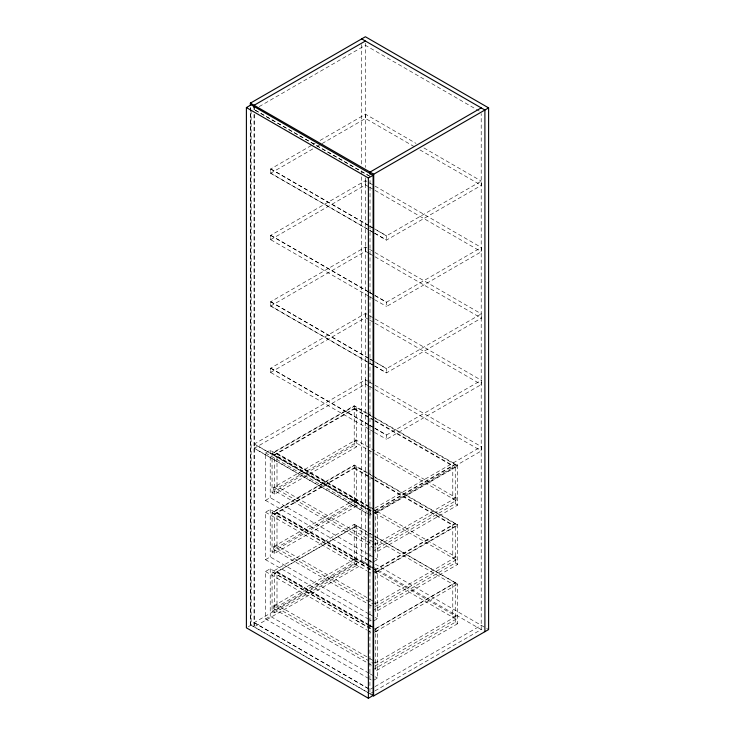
<?xml version="1.0" encoding="UTF-8"?>
<svg xmlns="http://www.w3.org/2000/svg" width="735" height="735" viewBox="0 0 735 735"><rect width="100%" height="100%" fill="white"/><g stroke="black" fill="none" stroke-linecap="round" stroke-linejoin="round"><path stroke-width="0.55" stroke-dasharray="3.67 2.76" d="M259.17 106.612L365.387 45.285L479.22 111.013M368.639 229.844L270.636 173.258L270.636 168.995L312.21 144.988M313.202 144.418L315.168 143.279M320.111 140.431L365.506 114.219L415.992 143.362M270.636 173.258L316.16 146.982M317.143 146.412L321.094 144.124M322.077 143.555L365.506 118.482L414.016 146.495M368.759 296.168L270.636 239.656L270.636 235.384L365.506 180.608L368.474 182.326M270.636 239.656L365.506 184.88L368.474 186.598M368.639 362.631L270.636 306.054L270.636 301.782L365.506 247.006L368.474 248.724M374.574 233.271L386.454 240.125L481.324 185.358L481.324 181.086L386.454 235.862L374.574 228.998M270.636 306.054L365.506 251.278L368.474 252.987M368.759 428.955L270.636 372.443L270.636 368.18L365.506 313.404L368.474 315.113M374.703 295.323L386.573 302.186L386.454 306.523L481.324 251.747L481.324 247.484L386.454 302.25L374.574 295.396M270.636 372.443L365.506 317.667L368.474 319.385M368.474 381.511L365.506 379.793L254.209 444.059L370.027 510.926L374.124 508.556M374.574 366.058L386.454 372.921L481.324 318.145L481.324 313.873L386.454 368.648L374.574 361.795M368.474 385.783L365.506 384.065L254.209 448.322L370.027 515.189L374.124 512.828M368.722 559.969L265.5 500.37L265.5 452.944L270.223 450.224L366.499 505.809M274.541 494.205L274.541 454.607L356.677 407.181L356.677 446.779L274.541 494.205L272.069 492.781L272.069 453.183L354.215 405.757L366.535 412.877M274.541 455.084L356.677 407.659M373.931 548.034L273.714 490.171L273.714 487.333L355.859 439.907L456.067 497.76L456.067 500.608L374.914 547.465M274.541 487.801L277.003 486.386L368.667 539.306M356.677 440.384L354.215 441.799L373.931 453.183M273.714 490.171L355.859 442.755L355.859 439.907M272.069 492.781L354.215 445.364L356.677 446.779M265.5 500.37L270.223 497.641L368.483 554.374M374.703 428.11L386.573 434.973L386.454 439.31L481.324 384.534L481.324 380.271L386.454 435.046L374.574 428.183M368.722 619.247L265.5 559.657L265.5 512.231L270.223 509.502L366.499 565.086M274.541 553.492L274.541 513.884L356.677 466.468L356.677 506.066L274.541 553.492L272.069 552.068L272.069 512.47L354.215 465.044L366.535 472.155M274.541 514.362L356.677 466.936M273.714 546.61L355.859 499.184L355.859 502.033L273.714 549.458L273.714 546.61L373.104 603.995L375.567 602.571M274.541 547.088L277.003 545.664L368.667 598.584M354.215 501.086L356.677 499.662M272.069 552.068L354.215 504.642L356.677 506.066M265.5 559.657L270.223 556.928L368.483 613.661M375.116 507.986L481.324 446.659L481.324 450.932L375.116 512.258M368.722 678.534L265.5 618.934L265.5 571.508L270.223 568.78L366.499 624.364M375.089 510.843L455.25 464.566M366.535 531.433L354.215 524.321L272.069 571.885L366.205 626.238M375.567 510.09L375.567 552.536L457.712 505.11L457.712 465.512L375.567 512.938L373.104 511.514L455.25 464.088L455.25 503.695L373.104 551.112M374.584 513.747L377.423 512.111L377.423 559.537L372.691 562.257L369.714 560.539M375.567 513.416L457.712 465.99L367.518 413.915M274.541 573.309L356.677 525.883M375.567 543.294L373.104 544.718L273.714 487.333M455.25 497.292L452.788 498.716L452.788 465.512L374.914 420.558M374.914 544.617L456.067 497.76M273.714 605.888L355.859 558.471L355.859 561.31L273.714 608.736L273.714 605.888L373.104 663.273L375.567 661.849M274.541 606.366L277.003 604.942L368.667 657.871M354.215 560.364L356.677 558.94M272.069 611.345L354.215 563.92L356.677 565.344L356.677 525.745L274.541 573.171L274.541 612.769L272.069 611.345L272.069 571.747L366.205 626.091M250.387 107.733L250.387 624.814L365.387 558.416L368.364 560.143M248.292 626.734L251.122 625.099L251.122 109.432M274.541 612.769L356.677 565.344M265.5 618.934L270.223 616.206L368.483 672.938M375.089 570.13L455.25 523.844M375.567 569.377L375.567 611.823L457.712 564.397L457.712 524.799L375.567 572.216L373.104 570.801L455.25 523.375L455.25 562.973L373.104 610.399M374.584 573.024L377.423 571.389L377.423 618.815L372.691 621.544L369.714 619.825M375.567 572.694L457.712 525.268L367.518 473.202M455.25 556.57L452.788 557.994L452.788 524.799L374.914 479.836M374.914 603.894L456.067 557.047L456.067 559.886L374.914 606.742M375.089 629.077L455.25 582.8M375.567 631.641L457.712 584.077L367.518 532.002M374.584 632.302L377.423 630.667L377.423 678.093L372.691 680.821L369.714 679.103M455.25 615.847L452.788 617.271L452.788 584.077M374.914 663.181L456.067 616.325L456.067 619.173L374.914 666.02M373.104 669.677L455.25 622.251L457.712 623.675L457.712 584.077M457.712 623.675L375.567 671.101L375.567 628.655M373.996 687.188L369.907 689.549L254.08 622.683M374.988 686.609L481.204 625.292M373.996 691.451L369.907 693.812L370.027 178.954M374.988 690.882L481.204 629.555L481.204 113.622M423.911 147.937L481.324 181.086M419.951 149.922L481.324 185.358M370.027 176.345L254.08 109.543L369.907 176.409M369.466 182.896L481.324 247.484M369.466 187.168L481.324 251.747M368.759 225.498L270.756 168.921L270.756 173.194L368.759 229.77M369.751 226.077L373.711 228.355M374.703 228.934L386.573 235.788L386.454 240.125M270.636 168.995L368.639 225.571M369.622 226.141L373.582 228.429M369.751 230.34L373.711 232.627M374.703 233.197L386.573 240.06M369.622 230.413L373.582 232.701M369.466 249.294L481.324 313.873M369.466 253.557L481.324 318.145M368.759 291.896L270.756 235.319L270.756 239.582M369.751 292.466L373.711 294.753M270.636 235.384L368.639 291.97M369.622 292.539L373.582 294.827M369.622 296.811L373.711 299.026M374.574 299.669L386.573 306.449M369.466 315.692L481.324 380.271M369.466 319.955L481.324 384.534M368.759 358.294L270.756 301.708L270.756 305.981L368.759 362.557M369.751 358.864L373.711 361.151M374.703 361.721L386.573 368.575L386.454 372.921M270.636 301.782L368.639 358.358M369.622 358.937L373.582 361.216M369.751 363.127L373.711 365.414M374.703 365.984L386.573 372.847M369.622 363.2L373.582 365.488M369.466 382.081L481.324 446.659M369.466 386.353L481.324 450.932M367.518 413.447L457.712 465.512M366.535 413.346L354.215 406.235L272.069 453.66L373.931 512.47M354.215 408.605L373.931 419.988M354.215 409.083L373.931 420.466M374.914 421.036L452.788 465.99M368.759 424.683L270.756 368.106L270.756 372.369M369.751 425.253L373.711 427.54M270.636 368.18L368.639 424.756M369.622 425.326L373.582 427.614M369.622 429.598L373.711 431.812M374.574 432.456L386.573 439.245M374.712 453.633L456.067 500.608M455.25 503.695L457.712 505.11M367.518 472.724L457.712 524.799M366.535 472.633L354.215 465.512L272.069 512.938L373.931 571.747M354.215 467.883L373.931 479.266M354.215 468.36L373.931 479.744M374.914 480.313L452.788 525.268M368.667 506.112L277.003 453.183L277.003 486.386M369.659 506.681L373.6 508.951M277.003 453.66L456.067 557.047M367.491 506.378L377.423 512.111M272.069 453.183L366.205 507.536M367.188 508.105L372.121 510.944M374.712 512.92L456.067 559.886M368.171 509.713L254.328 443.986L254.328 448.249L368.171 513.976M265.5 452.944L366.737 511.395M367.73 511.973L371.699 514.261M455.25 562.973L457.712 564.397M354.215 524.468L366.535 531.58M367.518 532.149L457.712 584.215M354.215 527.17L373.931 538.691M374.914 539.122L452.788 584.215M369.659 539.876L373.6 542.154M369.475 554.953L377.423 559.537M369.347 560.704L374.326 563.58M375.282 564.14L488.6 629.555M366.655 563.423L361.684 560.557L361.684 170.731M367.362 563.828L372.314 566.685M372.617 566.869L484.898 631.687M368.667 565.39L277.003 512.47L277.003 545.664M369.659 565.959L373.6 568.238M277.003 512.938L456.067 616.325M367.491 565.656L377.423 571.389M272.069 512.47L366.205 566.814M367.188 567.383L372.121 570.231M374.712 572.197L456.067 619.173M265.5 512.231L366.737 570.682M367.73 571.251L371.699 573.539M369.659 599.154L373.6 601.432M273.714 549.458L373.931 607.312M369.475 614.23L377.423 618.815M368.667 624.667L277.003 571.747L277.003 604.942M369.659 625.237L373.6 627.515M277.003 571.885L368.667 624.814M369.659 625.384L373.6 627.662M367.491 624.943L377.423 630.667M367.188 626.661L372.121 629.509M375.567 631.503L373.104 630.079L455.25 582.653L455.25 622.251M367.188 626.808L372.121 629.647M265.5 571.508L366.737 629.959M367.73 630.529L371.699 632.826M369.659 658.441L373.6 660.71M273.714 608.736L373.931 666.59M369.475 673.508L377.423 678.093M254.209 622.609L370.027 689.476M373.104 695.521L250.506 624.741L250.506 107.659M250.387 624.814L372.673 695.42M370.146 510.853L370.146 515.116M365.506 114.219L365.506 118.482M365.506 180.608L365.506 184.88M365.506 247.006L365.506 251.278M365.506 313.404L365.506 317.667M365.506 379.793L365.506 384.065M365.387 43.154L365.387 167.451M365.387 177.769L365.387 562.688L254.08 626.946L254.08 114.449M361.684 44.614L361.684 164.998M354.215 405.757L354.215 445.364M354.215 465.044L354.215 504.642M354.215 524.321L354.215 563.92M270.223 450.224L270.223 497.641M270.223 509.502L270.223 556.928M270.223 568.78L270.223 616.206M254.209 107.338L254.209 109.791M254.209 114.375L254.209 626.881M254.08 106.428L254.08 109.864"/><path stroke-width="1.1" d="M250.387 103.148L365.387 36.75L488.6 107.889L488.6 629.555L373.6 695.953L373.72 174.204L250.387 103.148L250.387 105.436M246.4 107.576L251.122 104.848L373.104 175.279L373.104 695.521L368.382 698.25L246.4 627.828L246.4 107.576L368.382 177.999L373.104 175.279M365.387 41.022L254.08 105.28L254.08 107.411M369.907 172.146L481.204 107.889M373.6 174.278L488.6 107.889M361.684 38.881L484.898 110.02L484.898 631.687M371.873 694.814L373.72 695.88M370.027 172.073L370.027 174.37M368.382 177.999L368.382 698.25M254.209 105.206L254.209 107.503M250.506 103.075L250.506 105.362"/></g></svg>
